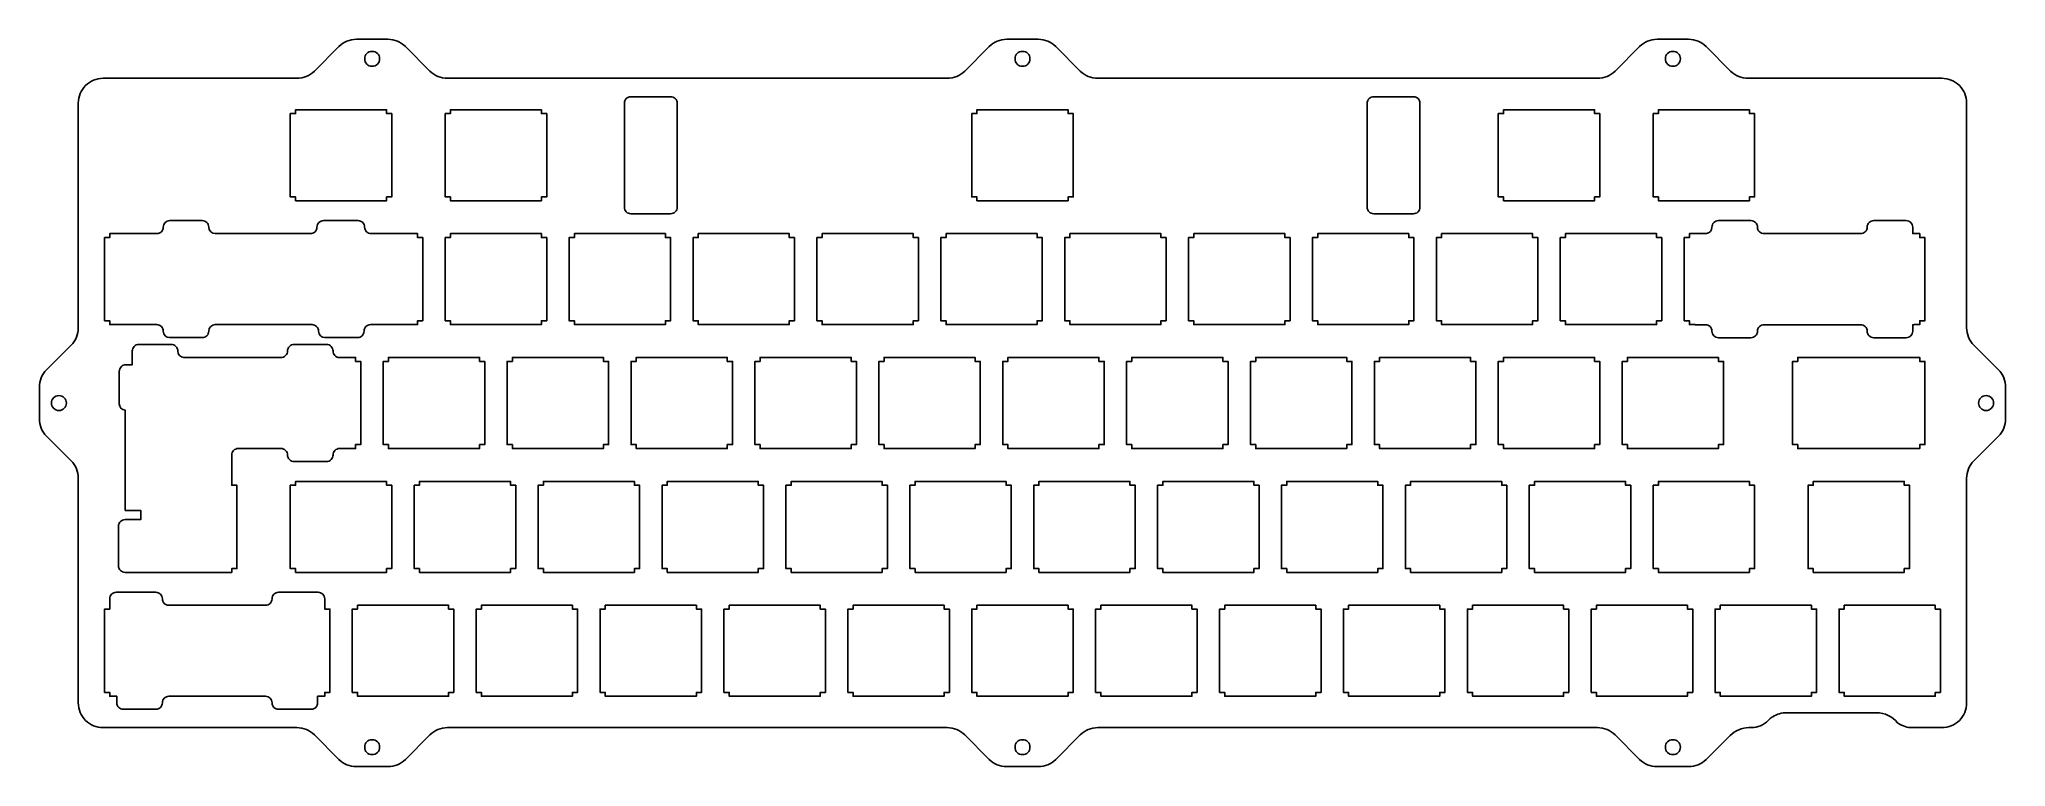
# Model space of a CAD drawing. Header units: millimetres. Extents: x -294 to 8, y -104 to 8.
import ezdxf

# ---------------------------------------------------------------- set-up
doc = ezdxf.new("R2010")
doc.units = ezdxf.units.MM
doc.layers.get('0').update_dxf_attribs({"linetype": 'CONTINUOUS'})

msp = doc.modelspace()

# ---------------------------------------------------------------- linework, layer by layer
for points in [[(-27.62, -95.97, -0.019407), (-27.87, -96.12, 0.038114), (-28.33, -96.54, -0.206914), (-30.89, -97.64), (-31.27, -97.64, 0.198912), (-34.17, -98.85), (-37.85, -102.53, -0.198912), (-40.55, -103.64), (-45.39, -103.64, -0.198912), (-48.09, -102.53), (-51.85, -98.76, 0.198912), (-54.55, -97.64), (-131.39, -97.64, 0.198912), (-134.09, -98.76), (-137.85, -102.53, -0.198912), (-140.55, -103.64), (-145.39, -103.64, -0.198912), (-148.09, -102.53), (-151.85, -98.76, 0.198912), (-154.55, -97.64), (-231.39, -97.64, 0.198912), (-234.09, -98.76), (-237.85, -102.53, -0.198912), (-240.55, -103.64), (-245.39, -103.64, -0.198912), (-248.09, -102.53), (-251.85, -98.76, 0.198912), (-254.55, -97.64), (-284.34, -97.64, -0.414214), (-288.15, -93.83), (-288.15, -59.3, 0.198912), (-289.26, -56.6), (-293.03, -52.83, -0.198912), (-294.14, -50.14), (-294.14, -45.29, -0.198912), (-293.03, -42.6), (-289.26, -38.83, 0.198912), (-288.15, -36.14), (-288.15, -1.6, -0.414214), (-284.34, 2.21), (-254.55, 2.21, 0.198912), (-251.85, 3.32), (-248.09, 7.09, -0.198912), (-245.39, 8.21), (-240.55, 8.21, -0.198912), (-237.85, 7.09), (-234.09, 3.32, 0.198912), (-231.39, 2.21), (-154.55, 2.21, 0.198912), (-151.85, 3.32), (-148.09, 7.09, -0.198912), (-145.39, 8.21), (-140.55, 8.21, -0.198912), (-137.85, 7.09), (-134.09, 3.32, 0.198912), (-131.39, 2.21), (-54.55, 2.21, 0.198912), (-51.85, 3.32), (-48.09, 7.09, -0.198912), (-45.39, 8.21), (-40.55, 8.21, -0.198912), (-37.85, 7.09), (-34.09, 3.32, 0.198912), (-31.39, 2.21), (-1.61, 2.21, -0.414214), (2.2, -1.6), (2.2, -36.14, 0.198912), (3.32, -38.83), (7.09, -42.6, -0.198912), (8.2, -45.29), (8.2, -50.14, -0.198912), (7.09, -52.83), (3.32, -56.6, 0.198912), (2.2, -59.3), (2.2, -93.83, -0.414214), (-1.61, -97.64), (-6.15, -97.64, -0.149287), (-8.28, -96.99, 0.012224), (-8.44, -96.89, 0.228431), (-11.65, -95.34), (-25.44, -95.34, 0.140674)], [(-37.85, -102.53), (-34.17, -98.85, -0.198912), (-31.27, -97.64), (-30.89, -97.64, 0.206914), (-28.33, -96.54, -0.038114), (-27.87, -96.12, 0.019407), (-27.62, -95.97, -0.140674), (-25.44, -95.34), (-11.65, -95.34, -0.228431), (-8.44, -96.89, -0.012224), (-8.28, -96.99, 0.149287), (-6.15, -97.64), (-1.61, -97.64, 0.414214), (2.2, -93.83), (2.2, -59.3, -0.198912), (3.32, -56.6), (7.09, -52.83, 0.198912), (8.2, -50.14), (8.2, -45.29, 0.198912), (7.09, -42.6), (3.32, -38.83, -0.198912), (2.2, -36.14), (2.2, -1.6, 0.414214), (-1.61, 2.21), (-31.39, 2.21, -0.198912), (-34.09, 3.32), (-37.85, 7.09, 0.198912), (-40.55, 8.21), (-45.39, 8.21, 0.198912), (-48.09, 7.09), (-51.85, 3.32, -0.198912), (-54.55, 2.21), (-131.39, 2.21, -0.198912), (-134.09, 3.32), (-137.85, 7.09, 0.198912), (-140.55, 8.21), (-145.39, 8.21, 0.198912), (-148.09, 7.09), (-151.85, 3.32, -0.198912), (-154.55, 2.21), (-231.39, 2.21, -0.198912), (-234.09, 3.32), (-237.85, 7.09, 0.198912), (-240.55, 8.21), (-245.39, 8.21, 0.198912), (-248.09, 7.09), (-251.85, 3.32, -0.198912), (-254.55, 2.21), (-284.34, 2.21, 0.414214), (-288.15, -1.6), (-288.15, -36.14, -0.198912), (-289.26, -38.83), (-293.03, -42.6, 0.198912), (-294.14, -45.29), (-294.14, -50.14, 0.198912), (-293.03, -52.83), (-289.26, -56.6, -0.198912), (-288.15, -59.3), (-288.15, -93.83, 0.414214), (-284.34, -97.64), (-254.55, -97.64, -0.198912), (-251.85, -98.76), (-248.09, -102.53, 0.198912), (-245.39, -103.64), (-240.55, -103.64, 0.198912), (-237.85, -102.53), (-234.09, -98.76, -0.198912), (-231.39, -97.64), (-154.55, -97.64, -0.198912), (-151.85, -98.76), (-148.09, -102.53, 0.198912), (-145.39, -103.64), (-140.55, -103.64, 0.198912), (-137.85, -102.53), (-134.09, -98.76, -0.198912), (-131.39, -97.64), (-54.55, -97.64, -0.198912), (-51.85, -98.76), (-48.09, -102.53, 0.198912), (-45.39, -103.64), (-40.55, -103.64, 0.198912)], [(-204.19, -1.62), (-204.19, -9.12), (-204.19, -9.12), (-204.19, -11.92), (-204.19, -11.92), (-204.19, -17.62, 0.414214), (-203.19, -18.62), (-197.07, -18.62, 0.414214), (-196.07, -17.62), (-196.07, -1.62, 0.414214), (-197.07, -0.62), (-203.19, -0.62, 0.414214)], [(-204.19, -9.12), (-204.19, -1.62, -0.414214), (-203.19, -0.62), (-197.07, -0.62, -0.414214), (-196.07, -1.62), (-196.07, -17.62, -0.414214), (-197.07, -18.62), (-203.19, -18.62, -0.414214), (-204.19, -17.62), (-204.19, -11.92), (-204.19, -11.92), (-204.19, -9.12)], [(-81.85, -9.12), (-81.85, -1.62, 0.414482), (-82.85, -0.62), (-88.97, -0.62, 0.414214), (-89.97, -1.62), (-89.97, -17.62, 0.414214), (-88.97, -18.62), (-82.85, -18.62, 0.414214), (-81.85, -17.62), (-81.85, -11.92), (-81.85, -11.92), (-81.85, -9.12)], [(-81.85, -1.62), (-81.85, -9.12), (-81.85, -9.12), (-81.85, -11.92), (-81.85, -11.92), (-81.85, -17.62, -0.414214), (-82.85, -18.62), (-88.97, -18.62, -0.414214), (-89.97, -17.62), (-89.97, -1.62, -0.414214), (-88.97, -0.62), (-82.85, -0.62, -0.414482)], [(-243.13, -21.67, -0.414214), (-244.13, -20.67), (-244.13, -20.67, 0.414214), (-245.13, -19.67), (-250.45, -19.67, 0.414214), (-251.45, -20.67, -0.414214), (-252.45, -21.67), (-265.65, -21.67), (-267.09, -21.67, -0.413545), (-268.09, -20.67, 0.414215), (-269.09, -19.67), (-274.09, -19.67, 0.414214), (-275.09, -20.67, -0.414214), (-276.09, -21.67), (-282.32, -21.67, 0.005593), (-282.34, -21.67), (-283.32, -21.67), (-283.32, -22.27), (-284.12, -22.27), (-284.12, -35.07), (-283.32, -35.07), (-283.32, -35.67), (-282.35, -35.67, 0.007231), (-282.32, -35.67), (-276.09, -35.67, -0.414214), (-275.09, -36.67, 0.414206), (-274.09, -37.67), (-269.09, -37.67, 0.414214), (-268.09, -36.67, -0.41421), (-267.09, -35.67), (-252.21, -35.67, -0.414214), (-251.21, -36.67, 0.41421), (-250.21, -37.67), (-245.21, -37.67, 0.414214), (-244.21, -36.67), (-244.21, -36.67, -0.414214), (-243.21, -35.67), (-235.98, -35.67), (-235.98, -35.07), (-235.18, -35.07), (-235.18, -22.27), (-235.98, -22.27), (-235.98, -21.67)], [(-243.13, -21.67, -0.414214), (-244.13, -20.67), (-244.13, -20.67, 0.414214), (-245.13, -19.67), (-250.45, -19.67, 0.414214), (-251.45, -20.67, -0.414214), (-252.45, -21.67), (-265.65, -21.67), (-267.09, -21.67, -0.413545), (-268.09, -20.67, 0.414215), (-269.09, -19.67), (-274.09, -19.67, 0.414214), (-275.09, -20.67, -0.414214), (-276.09, -21.67), (-282.32, -21.67, 0.005593), (-282.34, -21.67), (-283.32, -21.67), (-283.32, -22.27), (-284.12, -22.27), (-284.12, -35.07), (-283.32, -35.07), (-283.32, -35.67), (-282.35, -35.67, 0.007231), (-282.32, -35.67), (-276.09, -35.67, -0.414214), (-275.09, -36.67, 0.414206), (-274.09, -37.67), (-269.09, -37.67, 0.414214), (-268.09, -36.67, -0.41421), (-267.09, -35.67), (-252.21, -35.67, -0.414214), (-251.21, -36.67, 0.41421), (-250.21, -37.67), (-245.21, -37.67, 0.414214), (-244.21, -36.67), (-244.21, -36.67, -0.414214), (-243.21, -35.67), (-235.98, -35.67), (-235.98, -35.07), (-235.18, -35.07), (-235.18, -22.27), (-235.98, -22.27), (-235.98, -21.67)], [(-6.09, -21.67), (-6.09, -20.67, 0.414214), (-7.09, -19.67), (-12.09, -19.67, 0.414214), (-13.09, -20.67, -0.414214), (-14.09, -21.67), (-28.96, -21.67, -0.414214), (-29.96, -20.67, 0.414214), (-30.96, -19.67), (-35.96, -19.67, 0.421157), (-36.96, -20.69, -0.366135), (-37.81, -21.67), (-40.43, -21.67), (-40.43, -22.27), (-41.23, -22.27), (-41.23, -35.07), (-40.43, -35.07), (-40.43, -35.67), (-39.58, -35.67, 0.040999), (-39.41, -35.68), (-37.96, -35.68, -0.414214), (-36.96, -36.68, 0.414214), (-35.96, -37.68), (-30.96, -37.68, 0.414214), (-29.96, -36.68, -0.414214), (-28.96, -35.68), (-14.09, -35.68, -0.414214), (-13.09, -36.68, 0.414214), (-12.09, -37.68), (-7.09, -37.68, 0.414214), (-6.09, -36.68), (-6.09, -35.68), (-6, -35.68, 0.040999), (-5.84, -35.67), (-5, -35.67), (-5, -35.07), (-4.2, -35.07), (-4.2, -22.27), (-5, -22.27), (-5, -21.67)], [(-6.09, -20.67), (-6.09, -21.67), (-5, -21.67), (-5, -22.27), (-4.2, -22.27), (-4.2, -35.07), (-5, -35.07), (-5, -35.67), (-5.84, -35.67, -0.040999), (-6, -35.68), (-6.09, -35.68), (-6.09, -36.68, -0.414214), (-7.09, -37.68), (-12.09, -37.68, -0.414214), (-13.09, -36.68, 0.414214), (-14.09, -35.68), (-28.96, -35.68, 0.414214), (-29.96, -36.68, -0.414214), (-30.96, -37.68), (-35.96, -37.68, -0.414214), (-36.96, -36.68, 0.414214), (-37.96, -35.68), (-39.41, -35.68, -0.040999), (-39.58, -35.67), (-40.43, -35.67), (-40.43, -35.07), (-41.23, -35.07), (-41.23, -22.27), (-40.43, -22.27), (-40.43, -21.67), (-37.81, -21.67, 0.366135), (-36.96, -20.69, -0.421157), (-35.96, -19.67), (-30.96, -19.67, -0.414214), (-29.96, -20.67, 0.414214), (-28.96, -21.67), (-14.09, -21.67, 0.414214), (-13.09, -20.67, -0.414214), (-12.09, -19.67), (-7.09, -19.67, -0.414214)], [(-280.94, -64.24), (-278.56, -64.24), (-278.56, -65.65), (-280.97, -65.65, 0.414214), (-281.97, -66.65), (-281.97, -72.77, 0.414214), (-280.97, -73.77), (-265.56, -73.77, 0.007125), (-265.53, -73.77), (-264.56, -73.77), (-264.56, -73.17), (-263.76, -73.17), (-263.76, -60.37), (-264.56, -60.37), (-264.56, -59.77), (-264.56, -59.77), (-264.56, -55.72, -0.414214), (-263.56, -54.72), (-256.98, -54.72, -0.414214), (-255.98, -55.72, 0.414214), (-254.98, -56.72), (-249.98, -56.72, 0.414214), (-248.98, -55.72, -0.414214), (-247.98, -54.72), (-246.51, -54.72, 0.006963), (-246.48, -54.72), (-245.51, -54.72), (-245.51, -54.12), (-244.71, -54.12), (-244.71, -41.32), (-245.51, -41.32), (-245.51, -40.72), (-247.98, -40.72), (-247.98, -40.72, -0.414214), (-248.98, -39.72, 0.414214), (-249.98, -38.72), (-254.98, -38.72, 0.414214), (-255.98, -39.72, -0.414214), (-256.98, -40.72), (-256.98, -40.72), (-271.41, -40.72), (-271.41, -40.72), (-271.91, -40.72, -0.398173), (-272.85, -39.72, 0.414214), (-273.85, -38.72), (-278.85, -38.72, 0.414214), (-279.85, -39.72), (-279.85, -41.84), (-280.05, -41.84), (-280.05, -41.84), (-280.85, -41.84, 0.414214), (-281.85, -42.84), (-281.85, -47.84, 0.388994), (-280.94, -48.83)], [(-280.97, -65.65), (-278.56, -65.65), (-278.56, -64.24), (-280.94, -64.24), (-280.94, -48.83, -0.388994), (-281.85, -47.84), (-281.85, -42.84, -0.414214), (-280.85, -41.84), (-280.05, -41.84), (-280.05, -41.84), (-279.85, -41.84), (-279.85, -39.72, -0.414214), (-278.85, -38.72), (-273.85, -38.72, -0.414214), (-272.85, -39.72, 0.398173), (-271.91, -40.72), (-271.41, -40.72), (-271.41, -40.72), (-256.98, -40.72), (-256.98, -40.72, 0.414214), (-255.98, -39.72, -0.414214), (-254.98, -38.72), (-249.98, -38.72, -0.414214), (-248.98, -39.72, 0.414214), (-247.98, -40.72), (-247.98, -40.72), (-245.51, -40.72), (-245.51, -41.32), (-244.71, -41.32), (-244.71, -54.12), (-245.51, -54.12), (-245.51, -54.72), (-246.48, -54.72, -0.006963), (-246.51, -54.72), (-247.98, -54.72, 0.414214), (-248.98, -55.72, -0.414214), (-249.98, -56.72), (-254.98, -56.72, -0.414214), (-255.98, -55.72, 0.414214), (-256.98, -54.72), (-263.56, -54.72, 0.414214), (-264.56, -55.72), (-264.56, -59.77), (-264.56, -59.77), (-264.56, -60.37), (-263.76, -60.37), (-263.76, -73.17), (-264.56, -73.17), (-264.56, -73.77), (-265.53, -73.77, -0.007125), (-265.56, -73.77), (-280.97, -73.77, -0.414214), (-281.97, -72.77), (-281.97, -66.65, -0.414214)], [(-250.27, -79.42), (-250.27, -77.82, 0.414214), (-251.27, -76.82), (-257.36, -76.82, 0.414214), (-258.36, -77.82, -0.414214), (-259.36, -78.82), (-274.23, -78.82, -0.414214), (-275.23, -77.82, 0.414214), (-276.23, -76.82), (-282.32, -76.82, 0.414214), (-283.32, -77.82), (-283.32, -79.42), (-284.12, -79.42), (-284.12, -92.22), (-283.32, -92.22), (-283.32, -92.82), (-282.35, -92.82, 0.007017), (-282.32, -92.82), (-282.23, -92.82), (-282.23, -93.82, 0.414214), (-281.23, -94.82), (-276.23, -94.82, 0.414214), (-275.23, -93.82, -0.414214), (-274.23, -92.82), (-259.36, -92.82, -0.414214), (-258.36, -93.82, 0.414214), (-257.36, -94.82), (-252.36, -94.82, 0.414214), (-251.36, -93.82), (-251.36, -92.82), (-251.27, -92.82, 0.007017), (-251.24, -92.82), (-250.27, -92.82), (-250.27, -92.22), (-249.47, -92.22), (-249.47, -79.42)], [(-250.27, -77.82), (-250.27, -79.42), (-249.47, -79.42), (-249.47, -92.22), (-250.27, -92.22), (-250.27, -92.82), (-251.24, -92.82, -0.007017), (-251.27, -92.82), (-251.36, -92.82), (-251.36, -93.82, -0.414214), (-252.36, -94.82), (-257.36, -94.82, -0.414214), (-258.36, -93.82, 0.414214), (-259.36, -92.82), (-274.23, -92.82, 0.414214), (-275.23, -93.82, -0.414214), (-276.23, -94.82), (-281.23, -94.82, -0.414214), (-282.23, -93.82), (-282.23, -92.82), (-282.32, -92.82, -0.007017), (-282.35, -92.82), (-283.32, -92.82), (-283.32, -92.22), (-284.12, -92.22), (-284.12, -79.42), (-283.32, -79.42), (-283.32, -77.82, -0.414214), (-282.32, -76.82), (-276.23, -76.82, -0.414214), (-275.23, -77.82, 0.414214), (-274.23, -78.82), (-259.36, -78.82, 0.414214), (-258.36, -77.82, -0.414214), (-257.36, -76.82), (-251.27, -76.82, -0.414214)]]:
    msp.add_lwpolyline(points, format="xyb", close=True)
for points in [[(-240.75, -2.62), (-254.74, -2.62), (-254.74, -3.22), (-255.55, -3.22), (-255.55, -16.02), (-254.74, -16.02), (-254.74, -16.62), (-240.75, -16.62), (-240.75, -16.02), (-239.95, -16.02), (-239.95, -3.22), (-240.75, -3.22)], [(-254.74, -2.62), (-240.75, -2.62), (-240.75, -3.22), (-239.95, -3.22), (-239.95, -16.02), (-240.75, -16.02), (-240.75, -16.62), (-254.74, -16.62), (-254.74, -16.02), (-255.55, -16.02), (-255.55, -3.22), (-254.74, -3.22)], [(-230.93, -16.02), (-230.93, -16.62), (-216.93, -16.62), (-216.93, -16.02), (-216.13, -16.02), (-216.13, -3.22), (-216.93, -3.22), (-216.93, -2.62), (-230.93, -2.62), (-230.93, -3.22), (-231.73, -3.22), (-231.73, -16.02)], [(-230.93, -16.62), (-230.93, -16.02), (-231.73, -16.02), (-231.73, -3.22), (-230.93, -3.22), (-230.93, -2.62), (-216.93, -2.62), (-216.93, -3.22), (-216.13, -3.22), (-216.13, -16.02), (-216.93, -16.02), (-216.93, -16.62)], [(-135.97, -2.62), (-149.97, -2.62), (-149.97, -3.22), (-150.77, -3.22), (-150.77, -16.02), (-149.97, -16.02), (-149.97, -16.62), (-135.97, -16.62), (-135.97, -16.02), (-135.17, -16.02), (-135.17, -3.22), (-135.97, -3.22)], [(-149.97, -2.62), (-135.97, -2.62), (-135.97, -3.22), (-135.17, -3.22), (-135.17, -16.02), (-135.97, -16.02), (-135.97, -16.62), (-149.97, -16.62), (-149.97, -16.02), (-150.77, -16.02), (-150.77, -3.22), (-149.97, -3.22)], [(-69.01, -16.62), (-55.01, -16.62), (-55.01, -16.02), (-54.21, -16.02), (-54.21, -3.22), (-55.01, -3.22), (-55.01, -2.62), (-69.01, -2.62), (-69.01, -3.22), (-69.81, -3.22), (-69.81, -16.02), (-69.01, -16.02)], [(-55.01, -16.62), (-69.01, -16.62), (-69.01, -16.02), (-69.81, -16.02), (-69.81, -3.22), (-69.01, -3.22), (-69.01, -2.62), (-55.01, -2.62), (-55.01, -3.22), (-54.21, -3.22), (-54.21, -16.02), (-55.01, -16.02)], [(-30.4, -16.02), (-30.4, -3.22), (-31.19, -3.22), (-31.19, -2.62), (-45.19, -2.62), (-45.19, -3.22), (-45.99, -3.22), (-45.99, -16.02), (-45.19, -16.02), (-45.19, -16.62), (-31.19, -16.62), (-31.19, -16.02)], [(-30.4, -3.22), (-30.4, -16.02), (-31.19, -16.02), (-31.19, -16.62), (-45.19, -16.62), (-45.19, -16.02), (-45.99, -16.02), (-45.99, -3.22), (-45.19, -3.22), (-45.19, -2.62), (-31.19, -2.62), (-31.19, -3.22)], [(-230.93, -22.27), (-231.73, -22.27), (-231.73, -35.07), (-230.93, -35.07), (-230.93, -35.67), (-216.93, -35.67), (-216.93, -35.07), (-216.13, -35.07), (-216.13, -22.27), (-216.93, -22.27), (-216.93, -21.67), (-230.93, -21.67)], [(-231.73, -22.27), (-230.93, -22.27), (-230.93, -21.67), (-216.93, -21.67), (-216.93, -22.27), (-216.13, -22.27), (-216.13, -35.07), (-216.93, -35.07), (-216.93, -35.67), (-230.93, -35.67), (-230.93, -35.07), (-231.73, -35.07)], [(-197.88, -22.27), (-197.88, -21.67), (-211.88, -21.67), (-211.88, -22.27), (-212.68, -22.27), (-212.68, -35.07), (-211.88, -35.07), (-211.88, -35.67), (-197.88, -35.67), (-197.88, -35.07), (-197.08, -35.07), (-197.08, -22.27)], [(-197.88, -21.67), (-197.88, -22.27), (-197.08, -22.27), (-197.08, -35.07), (-197.88, -35.07), (-197.88, -35.67), (-211.88, -35.67), (-211.88, -35.07), (-212.68, -35.07), (-212.68, -22.27), (-211.88, -22.27), (-211.88, -21.67)], [(-178.83, -35.07), (-178.03, -35.07), (-178.03, -22.27), (-178.83, -22.27), (-178.83, -21.67), (-192.83, -21.67), (-192.83, -22.27), (-193.63, -22.27), (-193.63, -35.07), (-192.83, -35.07), (-192.83, -35.67), (-178.83, -35.67)], [(-178.03, -35.07), (-178.83, -35.07), (-178.83, -35.67), (-192.83, -35.67), (-192.83, -35.07), (-193.63, -35.07), (-193.63, -22.27), (-192.83, -22.27), (-192.83, -21.67), (-178.83, -21.67), (-178.83, -22.27), (-178.03, -22.27)], [(-159.78, -35.07), (-158.98, -35.07), (-158.98, -22.27), (-159.78, -22.27), (-159.78, -21.67), (-173.78, -21.67), (-173.78, -22.27), (-174.58, -22.27), (-174.58, -35.07), (-173.78, -35.07), (-173.78, -35.67), (-159.78, -35.67)], [(-158.98, -35.07), (-159.78, -35.07), (-159.78, -35.67), (-173.78, -35.67), (-173.78, -35.07), (-174.58, -35.07), (-174.58, -22.27), (-173.78, -22.27), (-173.78, -21.67), (-159.78, -21.67), (-159.78, -22.27), (-158.98, -22.27)], [(-155.53, -22.27), (-155.53, -35.07), (-154.73, -35.07), (-154.73, -35.67), (-140.73, -35.67), (-140.73, -35.07), (-139.93, -35.07), (-139.93, -22.27), (-140.73, -22.27), (-140.73, -21.67), (-154.73, -21.67), (-154.73, -22.27)], [(-155.53, -35.07), (-155.53, -22.27), (-154.73, -22.27), (-154.73, -21.67), (-140.73, -21.67), (-140.73, -22.27), (-139.93, -22.27), (-139.93, -35.07), (-140.73, -35.07), (-140.73, -35.67), (-154.73, -35.67), (-154.73, -35.07)], [(-135.68, -35.67), (-121.68, -35.67), (-121.68, -35.07), (-120.88, -35.07), (-120.88, -22.27), (-121.68, -22.27), (-121.68, -21.67), (-135.68, -21.67), (-135.68, -22.27), (-136.48, -22.27), (-136.48, -35.07), (-135.68, -35.07)], [(-121.68, -35.67), (-135.68, -35.67), (-135.68, -35.07), (-136.48, -35.07), (-136.48, -22.27), (-135.68, -22.27), (-135.68, -21.67), (-121.68, -21.67), (-121.68, -22.27), (-120.88, -22.27), (-120.88, -35.07), (-121.68, -35.07)], [(-117.43, -22.27), (-117.43, -35.07), (-116.63, -35.07), (-116.63, -35.67), (-102.63, -35.67), (-102.63, -35.07), (-101.83, -35.07), (-101.83, -22.27), (-102.63, -22.27), (-102.63, -21.67), (-116.63, -21.67), (-116.63, -22.27)], [(-117.43, -35.07), (-117.43, -22.27), (-116.63, -22.27), (-116.63, -21.67), (-102.63, -21.67), (-102.63, -22.27), (-101.83, -22.27), (-101.83, -35.07), (-102.63, -35.07), (-102.63, -35.67), (-116.63, -35.67), (-116.63, -35.07)], [(-97.58, -22.27), (-98.38, -22.27), (-98.38, -35.07), (-97.58, -35.07), (-97.58, -35.67), (-83.58, -35.67), (-83.58, -35.07), (-82.78, -35.07), (-82.78, -22.27), (-83.58, -22.27), (-83.58, -21.67), (-97.58, -21.67)], [(-98.38, -22.27), (-97.58, -22.27), (-97.58, -21.67), (-83.58, -21.67), (-83.58, -22.27), (-82.78, -22.27), (-82.78, -35.07), (-83.58, -35.07), (-83.58, -35.67), (-97.58, -35.67), (-97.58, -35.07), (-98.38, -35.07)], [(-64.53, -21.67), (-78.53, -21.67), (-78.53, -22.27), (-79.33, -22.27), (-79.33, -35.07), (-78.53, -35.07), (-78.53, -35.67), (-64.53, -35.67), (-64.53, -35.07), (-63.73, -35.07), (-63.73, -22.27), (-64.53, -22.27)], [(-78.53, -21.67), (-64.53, -21.67), (-64.53, -22.27), (-63.73, -22.27), (-63.73, -35.07), (-64.53, -35.07), (-64.53, -35.67), (-78.53, -35.67), (-78.53, -35.07), (-79.33, -35.07), (-79.33, -22.27), (-78.53, -22.27)], [(-60.28, -35.07), (-59.48, -35.07), (-59.48, -35.67), (-45.48, -35.67), (-45.48, -35.07), (-44.68, -35.07), (-44.68, -22.27), (-45.48, -22.27), (-45.48, -21.67), (-59.48, -21.67), (-59.48, -22.27), (-60.28, -22.27)], [(-59.48, -35.07), (-60.28, -35.07), (-60.28, -22.27), (-59.48, -22.27), (-59.48, -21.67), (-45.48, -21.67), (-45.48, -22.27), (-44.68, -22.27), (-44.68, -35.07), (-45.48, -35.07), (-45.48, -35.67), (-59.48, -35.67)], [(-226.46, -54.12), (-225.66, -54.12), (-225.66, -41.32), (-226.46, -41.32), (-226.46, -40.72), (-240.46, -40.72), (-240.46, -41.32), (-241.26, -41.32), (-241.26, -54.12), (-240.46, -54.12), (-240.46, -54.72), (-226.46, -54.72)], [(-225.66, -54.12), (-226.46, -54.12), (-226.46, -54.72), (-240.46, -54.72), (-240.46, -54.12), (-241.26, -54.12), (-241.26, -41.32), (-240.46, -41.32), (-240.46, -40.72), (-226.46, -40.72), (-226.46, -41.32), (-225.66, -41.32)], [(-206.61, -54.12), (-206.61, -41.32), (-207.41, -41.32), (-207.41, -40.72), (-221.41, -40.72), (-221.41, -41.32), (-222.21, -41.32), (-222.21, -54.12), (-221.41, -54.12), (-221.41, -54.72), (-207.41, -54.72), (-207.41, -54.12)], [(-206.61, -41.32), (-206.61, -54.12), (-207.41, -54.12), (-207.41, -54.72), (-221.41, -54.72), (-221.41, -54.12), (-222.21, -54.12), (-222.21, -41.32), (-221.41, -41.32), (-221.41, -40.72), (-207.41, -40.72), (-207.41, -41.32)], [(-202.36, -54.72), (-188.36, -54.72), (-188.36, -54.12), (-187.56, -54.12), (-187.56, -41.32), (-188.36, -41.32), (-188.36, -40.72), (-202.36, -40.72), (-202.36, -41.32), (-203.16, -41.32), (-203.16, -54.12), (-202.36, -54.12)], [(-188.36, -54.72), (-202.36, -54.72), (-202.36, -54.12), (-203.16, -54.12), (-203.16, -41.32), (-202.36, -41.32), (-202.36, -40.72), (-188.36, -40.72), (-188.36, -41.32), (-187.56, -41.32), (-187.56, -54.12), (-188.36, -54.12)], [(-168.51, -54.12), (-168.51, -41.32), (-169.31, -41.32), (-169.31, -40.72), (-183.31, -40.72), (-183.31, -41.32), (-184.11, -41.32), (-184.11, -54.12), (-183.31, -54.12), (-183.31, -54.72), (-169.31, -54.72), (-169.31, -54.12)], [(-168.51, -41.32), (-168.51, -54.12), (-169.31, -54.12), (-169.31, -54.72), (-183.31, -54.72), (-183.31, -54.12), (-184.11, -54.12), (-184.11, -41.32), (-183.31, -41.32), (-183.31, -40.72), (-169.31, -40.72), (-169.31, -41.32)], [(-164.26, -41.32), (-165.06, -41.32), (-165.06, -54.12), (-164.26, -54.12), (-164.26, -54.72), (-150.26, -54.72), (-150.26, -54.12), (-149.46, -54.12), (-149.46, -41.32), (-150.26, -41.32), (-150.26, -40.72), (-164.26, -40.72)], [(-165.06, -41.32), (-164.26, -41.32), (-164.26, -40.72), (-150.26, -40.72), (-150.26, -41.32), (-149.46, -41.32), (-149.46, -54.12), (-150.26, -54.12), (-150.26, -54.72), (-164.26, -54.72), (-164.26, -54.12), (-165.06, -54.12)], [(-130.41, -54.12), (-130.41, -41.32), (-131.21, -41.32), (-131.21, -40.72), (-145.21, -40.72), (-145.21, -41.32), (-146.01, -41.32), (-146.01, -54.12), (-145.21, -54.12), (-145.21, -54.72), (-131.21, -54.72), (-131.21, -54.12)], [(-130.41, -41.32), (-130.41, -54.12), (-131.21, -54.12), (-131.21, -54.72), (-145.21, -54.72), (-145.21, -54.12), (-146.01, -54.12), (-146.01, -41.32), (-145.21, -41.32), (-145.21, -40.72), (-131.21, -40.72), (-131.21, -41.32)], [(-112.16, -54.12), (-111.36, -54.12), (-111.36, -41.32), (-112.16, -41.32), (-112.16, -40.72), (-126.16, -40.72), (-126.16, -41.32), (-126.96, -41.32), (-126.96, -54.12), (-126.16, -54.12), (-126.16, -54.72), (-112.16, -54.72)], [(-111.36, -54.12), (-112.16, -54.12), (-112.16, -54.72), (-126.16, -54.72), (-126.16, -54.12), (-126.96, -54.12), (-126.96, -41.32), (-126.16, -41.32), (-126.16, -40.72), (-112.16, -40.72), (-112.16, -41.32), (-111.36, -41.32)], [(-93.11, -40.72), (-107.11, -40.72), (-107.11, -41.32), (-107.91, -41.32), (-107.91, -54.12), (-107.11, -54.12), (-107.11, -54.72), (-93.11, -54.72), (-93.11, -54.12), (-92.31, -54.12), (-92.31, -41.32), (-93.11, -41.32)], [(-107.11, -40.72), (-93.11, -40.72), (-93.11, -41.32), (-92.31, -41.32), (-92.31, -54.12), (-93.11, -54.12), (-93.11, -54.72), (-107.11, -54.72), (-107.11, -54.12), (-107.91, -54.12), (-107.91, -41.32), (-107.11, -41.32)], [(-88.06, -41.32), (-88.86, -41.32), (-88.86, -54.12), (-88.06, -54.12), (-88.06, -54.72), (-74.06, -54.72), (-74.06, -54.12), (-73.26, -54.12), (-73.26, -41.32), (-74.06, -41.32), (-74.06, -40.72), (-88.06, -40.72)], [(-88.86, -41.32), (-88.06, -41.32), (-88.06, -40.72), (-74.06, -40.72), (-74.06, -41.32), (-73.26, -41.32), (-73.26, -54.12), (-74.06, -54.12), (-74.06, -54.72), (-88.06, -54.72), (-88.06, -54.12), (-88.86, -54.12)], [(-69.81, -41.32), (-69.81, -54.12), (-69.01, -54.12), (-69.01, -54.72), (-55.01, -54.72), (-55.01, -54.12), (-54.21, -54.12), (-54.21, -41.32), (-55.01, -41.32), (-55.01, -40.72), (-69.01, -40.72), (-69.01, -41.32)], [(-69.81, -54.12), (-69.81, -41.32), (-69.01, -41.32), (-69.01, -40.72), (-55.01, -40.72), (-55.01, -41.32), (-54.21, -41.32), (-54.21, -54.12), (-55.01, -54.12), (-55.01, -54.72), (-69.01, -54.72), (-69.01, -54.12)], [(-35.96, -54.72), (-35.96, -54.12), (-35.16, -54.12), (-35.16, -41.32), (-35.96, -41.32), (-35.96, -40.72), (-49.96, -40.72), (-49.96, -41.32), (-50.76, -41.32), (-50.76, -54.12), (-49.96, -54.12), (-49.96, -54.72)], [(-35.96, -54.12), (-35.96, -54.72), (-49.96, -54.72), (-49.96, -54.12), (-50.76, -54.12), (-50.76, -41.32), (-49.96, -41.32), (-49.96, -40.72), (-35.96, -40.72), (-35.96, -41.32), (-35.16, -41.32), (-35.16, -54.12)], [(-23.76, -54.72), (-5, -54.72), (-5, -54.12), (-4.2, -54.12), (-4.2, -41.32), (-5, -41.32), (-5, -40.72), (-23.76, -40.72), (-23.76, -41.32), (-24.56, -41.32), (-24.56, -54.12), (-23.76, -54.12)], [(-5, -54.72), (-23.76, -54.72), (-23.76, -54.12), (-24.56, -54.12), (-24.56, -41.32), (-23.76, -41.32), (-23.76, -40.72), (-5, -40.72), (-5, -41.32), (-4.2, -41.32), (-4.2, -54.12), (-5, -54.12)], [(-240.75, -73.17), (-239.95, -73.17), (-239.95, -60.37), (-240.75, -60.37), (-240.75, -59.77), (-254.74, -59.77), (-254.74, -60.37), (-255.55, -60.37), (-255.55, -73.17), (-254.74, -73.17), (-254.74, -73.77), (-240.75, -73.77)], [(-239.95, -73.17), (-240.75, -73.17), (-240.75, -73.77), (-254.74, -73.77), (-254.74, -73.17), (-255.55, -73.17), (-255.55, -60.37), (-254.74, -60.37), (-254.74, -59.77), (-240.75, -59.77), (-240.75, -60.37), (-239.95, -60.37)], [(-236.5, -60.37), (-236.5, -73.17), (-235.69, -73.17), (-235.69, -73.77), (-221.69, -73.77), (-221.69, -73.17), (-220.9, -73.17), (-220.9, -60.37), (-221.69, -60.37), (-221.69, -59.77), (-235.69, -59.77), (-235.69, -60.37)], [(-236.5, -73.17), (-236.5, -60.37), (-235.69, -60.37), (-235.69, -59.77), (-221.69, -59.77), (-221.69, -60.37), (-220.9, -60.37), (-220.9, -73.17), (-221.69, -73.17), (-221.69, -73.77), (-235.69, -73.77), (-235.69, -73.17)], [(-216.64, -73.77), (-202.65, -73.77), (-202.65, -73.17), (-201.84, -73.17), (-201.84, -60.37), (-202.65, -60.37), (-202.65, -59.77), (-216.64, -59.77), (-216.64, -60.37), (-217.45, -60.37), (-217.45, -73.17), (-216.64, -73.17)], [(-202.65, -73.77), (-216.64, -73.77), (-216.64, -73.17), (-217.45, -73.17), (-217.45, -60.37), (-216.64, -60.37), (-216.64, -59.77), (-202.65, -59.77), (-202.65, -60.37), (-201.84, -60.37), (-201.84, -73.17), (-202.65, -73.17)], [(-197.59, -73.77), (-183.6, -73.77), (-183.6, -73.17), (-182.79, -73.17), (-182.79, -60.37), (-183.6, -60.37), (-183.6, -59.77), (-197.59, -59.77), (-197.59, -60.37), (-198.4, -60.37), (-198.4, -73.17), (-197.59, -73.17)], [(-183.6, -73.77), (-197.59, -73.77), (-197.59, -73.17), (-198.4, -73.17), (-198.4, -60.37), (-197.59, -60.37), (-197.59, -59.77), (-183.6, -59.77), (-183.6, -60.37), (-182.79, -60.37), (-182.79, -73.17), (-183.6, -73.17)], [(-178.54, -60.37), (-179.34, -60.37), (-179.34, -73.17), (-178.54, -73.17), (-178.54, -73.77), (-164.55, -73.77), (-164.55, -73.17), (-163.75, -73.17), (-163.75, -60.37), (-164.55, -60.37), (-164.55, -59.77), (-178.54, -59.77)], [(-179.34, -60.37), (-178.54, -60.37), (-178.54, -59.77), (-164.55, -59.77), (-164.55, -60.37), (-163.75, -60.37), (-163.75, -73.17), (-164.55, -73.17), (-164.55, -73.77), (-178.54, -73.77), (-178.54, -73.17), (-179.34, -73.17)], [(-160.29, -60.37), (-160.29, -73.17), (-159.49, -73.17), (-159.49, -73.77), (-145.5, -73.77), (-145.5, -73.17), (-144.7, -73.17), (-144.7, -60.37), (-145.5, -60.37), (-145.5, -59.77), (-159.49, -59.77), (-159.49, -60.37)], [(-160.29, -73.17), (-160.29, -60.37), (-159.49, -60.37), (-159.49, -59.77), (-145.5, -59.77), (-145.5, -60.37), (-144.7, -60.37), (-144.7, -73.17), (-145.5, -73.17), (-145.5, -73.77), (-159.49, -73.77), (-159.49, -73.17)], [(-125.64, -73.17), (-125.64, -60.37), (-126.45, -60.37), (-126.45, -59.77), (-140.44, -59.77), (-140.44, -60.37), (-141.25, -60.37), (-141.25, -73.17), (-140.44, -73.17), (-140.44, -73.77), (-126.45, -73.77), (-126.45, -73.17)], [(-125.64, -60.37), (-125.64, -73.17), (-126.45, -73.17), (-126.45, -73.77), (-140.44, -73.77), (-140.44, -73.17), (-141.25, -73.17), (-141.25, -60.37), (-140.44, -60.37), (-140.44, -59.77), (-126.45, -59.77), (-126.45, -60.37)], [(-107.39, -73.17), (-106.6, -73.17), (-106.6, -60.37), (-107.39, -60.37), (-107.39, -59.77), (-121.39, -59.77), (-121.39, -60.37), (-122.19, -60.37), (-122.19, -73.17), (-121.39, -73.17), (-121.39, -73.77), (-107.39, -73.77)], [(-106.6, -73.17), (-107.39, -73.17), (-107.39, -73.77), (-121.39, -73.77), (-121.39, -73.17), (-122.19, -73.17), (-122.19, -60.37), (-121.39, -60.37), (-121.39, -59.77), (-107.39, -59.77), (-107.39, -60.37), (-106.6, -60.37)], [(-87.55, -73.17), (-87.55, -60.37), (-88.34, -60.37), (-88.34, -59.77), (-102.34, -59.77), (-102.34, -60.37), (-103.15, -60.37), (-103.15, -73.17), (-102.34, -73.17), (-102.34, -73.77), (-88.34, -73.77), (-88.34, -73.17)], [(-87.55, -60.37), (-87.55, -73.17), (-88.34, -73.17), (-88.34, -73.77), (-102.34, -73.77), (-102.34, -73.17), (-103.15, -73.17), (-103.15, -60.37), (-102.34, -60.37), (-102.34, -59.77), (-88.34, -59.77), (-88.34, -60.37)], [(-69.29, -59.77), (-83.29, -59.77), (-83.29, -60.37), (-84.09, -60.37), (-84.09, -73.17), (-83.29, -73.17), (-83.29, -73.77), (-69.29, -73.77), (-69.29, -73.17), (-68.5, -73.17), (-68.5, -60.37), (-69.29, -60.37)], [(-83.29, -59.77), (-69.29, -59.77), (-69.29, -60.37), (-68.5, -60.37), (-68.5, -73.17), (-69.29, -73.17), (-69.29, -73.77), (-83.29, -73.77), (-83.29, -73.17), (-84.09, -73.17), (-84.09, -60.37), (-83.29, -60.37)], [(-64.24, -73.17), (-64.24, -73.77), (-50.24, -73.77), (-50.24, -73.17), (-49.45, -73.17), (-49.45, -60.37), (-50.24, -60.37), (-50.24, -59.77), (-64.24, -59.77), (-64.24, -60.37), (-65.04, -60.37), (-65.04, -73.17)], [(-64.24, -73.77), (-64.24, -73.17), (-65.04, -73.17), (-65.04, -60.37), (-64.24, -60.37), (-64.24, -59.77), (-50.24, -59.77), (-50.24, -60.37), (-49.45, -60.37), (-49.45, -73.17), (-50.24, -73.17), (-50.24, -73.77)], [(-45.99, -73.17), (-45.19, -73.17), (-45.19, -73.77), (-31.19, -73.77), (-31.19, -73.17), (-30.4, -73.17), (-30.4, -60.37), (-31.19, -60.37), (-31.19, -59.77), (-45.19, -59.77), (-45.19, -60.37), (-45.99, -60.37)], [(-45.19, -73.17), (-45.99, -73.17), (-45.99, -60.37), (-45.19, -60.37), (-45.19, -59.77), (-31.19, -59.77), (-31.19, -60.37), (-30.4, -60.37), (-30.4, -73.17), (-31.19, -73.17), (-31.19, -73.77), (-45.19, -73.77)], [(-22.18, -60.37), (-22.18, -73.17), (-21.38, -73.17), (-21.38, -73.77), (-7.38, -73.77), (-7.38, -73.17), (-6.58, -73.17), (-6.58, -60.37), (-7.38, -60.37), (-7.38, -59.77), (-21.38, -59.77), (-21.38, -60.37)], [(-22.18, -73.17), (-22.18, -60.37), (-21.38, -60.37), (-21.38, -59.77), (-7.38, -59.77), (-7.38, -60.37), (-6.58, -60.37), (-6.58, -73.17), (-7.38, -73.17), (-7.38, -73.77), (-21.38, -73.77), (-21.38, -73.17)], [(-231.22, -78.82), (-245.22, -78.82), (-245.22, -79.42), (-246.02, -79.42), (-246.02, -92.22), (-245.22, -92.22), (-245.22, -92.82), (-231.22, -92.82), (-231.22, -92.22), (-230.42, -92.22), (-230.42, -79.42), (-231.22, -79.42)], [(-245.22, -78.82), (-231.22, -78.82), (-231.22, -79.42), (-230.42, -79.42), (-230.42, -92.22), (-231.22, -92.22), (-231.22, -92.82), (-245.22, -92.82), (-245.22, -92.22), (-246.02, -92.22), (-246.02, -79.42), (-245.22, -79.42)], [(-226.17, -78.82), (-226.17, -79.42), (-226.97, -79.42), (-226.97, -92.22), (-226.17, -92.22), (-226.17, -92.82), (-212.17, -92.82), (-212.17, -92.22), (-211.37, -92.22), (-211.37, -79.42), (-212.17, -79.42), (-212.17, -78.82)], [(-226.17, -79.42), (-226.17, -78.82), (-212.17, -78.82), (-212.17, -79.42), (-211.37, -79.42), (-211.37, -92.22), (-212.17, -92.22), (-212.17, -92.82), (-226.17, -92.82), (-226.17, -92.22), (-226.97, -92.22), (-226.97, -79.42)], [(-207.12, -79.42), (-207.92, -79.42), (-207.92, -92.22), (-207.12, -92.22), (-207.12, -92.82), (-193.12, -92.82), (-193.12, -92.22), (-192.32, -92.22), (-192.32, -79.42), (-193.12, -79.42), (-193.12, -78.82), (-207.12, -78.82)], [(-207.92, -79.42), (-207.12, -79.42), (-207.12, -78.82), (-193.12, -78.82), (-193.12, -79.42), (-192.32, -79.42), (-192.32, -92.22), (-193.12, -92.22), (-193.12, -92.82), (-207.12, -92.82), (-207.12, -92.22), (-207.92, -92.22)], [(-188.07, -78.82), (-188.07, -79.42), (-188.87, -79.42), (-188.87, -92.22), (-188.07, -92.22), (-188.07, -92.82), (-174.07, -92.82), (-174.07, -92.22), (-173.27, -92.22), (-173.27, -79.42), (-174.07, -79.42), (-174.07, -78.82)], [(-188.07, -79.42), (-188.07, -78.82), (-174.07, -78.82), (-174.07, -79.42), (-173.27, -79.42), (-173.27, -92.22), (-174.07, -92.22), (-174.07, -92.82), (-188.07, -92.82), (-188.07, -92.22), (-188.87, -92.22), (-188.87, -79.42)], [(-155.02, -78.82), (-169.02, -78.82), (-169.02, -79.42), (-169.82, -79.42), (-169.82, -92.22), (-169.02, -92.22), (-169.02, -92.82), (-155.02, -92.82), (-155.02, -92.22), (-154.22, -92.22), (-154.22, -79.42), (-155.02, -79.42)], [(-169.02, -78.82), (-155.02, -78.82), (-155.02, -79.42), (-154.22, -79.42), (-154.22, -92.22), (-155.02, -92.22), (-155.02, -92.82), (-169.02, -92.82), (-169.02, -92.22), (-169.82, -92.22), (-169.82, -79.42), (-169.02, -79.42)], [(-135.97, -79.42), (-135.97, -78.82), (-149.97, -78.82), (-149.97, -79.42), (-150.77, -79.42), (-150.77, -92.22), (-149.97, -92.22), (-149.97, -92.82), (-135.97, -92.82), (-135.97, -92.22), (-135.17, -92.22), (-135.17, -79.42)], [(-135.97, -78.82), (-135.97, -79.42), (-135.17, -79.42), (-135.17, -92.22), (-135.97, -92.22), (-135.97, -92.82), (-149.97, -92.82), (-149.97, -92.22), (-150.77, -92.22), (-150.77, -79.42), (-149.97, -79.42), (-149.97, -78.82)], [(-116.12, -92.22), (-116.12, -79.42), (-116.92, -79.42), (-116.92, -78.82), (-130.92, -78.82), (-130.92, -79.42), (-131.72, -79.42), (-131.72, -92.22), (-130.92, -92.22), (-130.92, -92.82), (-116.92, -92.82), (-116.92, -92.22)], [(-116.12, -79.42), (-116.12, -92.22), (-116.92, -92.22), (-116.92, -92.82), (-130.92, -92.82), (-130.92, -92.22), (-131.72, -92.22), (-131.72, -79.42), (-130.92, -79.42), (-130.92, -78.82), (-116.92, -78.82), (-116.92, -79.42)], [(-111.87, -78.82), (-111.87, -79.42), (-112.67, -79.42), (-112.67, -92.22), (-111.87, -92.22), (-111.87, -92.82), (-97.87, -92.82), (-97.87, -92.22), (-97.07, -92.22), (-97.07, -79.42), (-97.87, -79.42), (-97.87, -78.82)], [(-111.87, -79.42), (-111.87, -78.82), (-97.87, -78.82), (-97.87, -79.42), (-97.07, -79.42), (-97.07, -92.22), (-97.87, -92.22), (-97.87, -92.82), (-111.87, -92.82), (-111.87, -92.22), (-112.67, -92.22), (-112.67, -79.42)], [(-78.82, -79.42), (-78.82, -78.82), (-92.82, -78.82), (-92.82, -79.42), (-93.62, -79.42), (-93.62, -92.22), (-92.82, -92.22), (-92.82, -92.82), (-78.82, -92.82), (-78.82, -92.22), (-78.02, -92.22), (-78.02, -79.42)], [(-78.82, -78.82), (-78.82, -79.42), (-78.02, -79.42), (-78.02, -92.22), (-78.82, -92.22), (-78.82, -92.82), (-92.82, -92.82), (-92.82, -92.22), (-93.62, -92.22), (-93.62, -79.42), (-92.82, -79.42), (-92.82, -78.82)], [(-74.57, -79.42), (-74.57, -92.22), (-73.77, -92.22), (-73.77, -92.82), (-59.77, -92.82), (-59.77, -92.22), (-58.97, -92.22), (-58.97, -79.42), (-59.77, -79.42), (-59.77, -78.82), (-73.77, -78.82), (-73.77, -79.42)], [(-74.57, -92.22), (-74.57, -79.42), (-73.77, -79.42), (-73.77, -78.82), (-59.77, -78.82), (-59.77, -79.42), (-58.97, -79.42), (-58.97, -92.22), (-59.77, -92.22), (-59.77, -92.82), (-73.77, -92.82), (-73.77, -92.22)], [(-55.52, -92.22), (-54.72, -92.22), (-54.72, -92.82), (-40.72, -92.82), (-40.72, -92.22), (-39.92, -92.22), (-39.92, -79.42), (-40.72, -79.42), (-40.72, -78.82), (-54.72, -78.82), (-54.72, -79.42), (-55.52, -79.42)], [(-54.72, -92.22), (-55.52, -92.22), (-55.52, -79.42), (-54.72, -79.42), (-54.72, -78.82), (-40.72, -78.82), (-40.72, -79.42), (-39.92, -79.42), (-39.92, -92.22), (-40.72, -92.22), (-40.72, -92.82), (-54.72, -92.82)], [(-35.67, -92.22), (-35.67, -92.82), (-21.67, -92.82), (-21.67, -92.22), (-20.87, -92.22), (-20.87, -79.42), (-21.67, -79.42), (-21.67, -78.82), (-35.67, -78.82), (-35.67, -79.42), (-36.47, -79.42), (-36.47, -92.22)], [(-35.67, -92.82), (-35.67, -92.22), (-36.47, -92.22), (-36.47, -79.42), (-35.67, -79.42), (-35.67, -78.82), (-21.67, -78.82), (-21.67, -79.42), (-20.87, -79.42), (-20.87, -92.22), (-21.67, -92.22), (-21.67, -92.82)], [(-16.62, -79.42), (-17.42, -79.42), (-17.42, -92.22), (-16.62, -92.22), (-16.62, -92.82), (-2.62, -92.82), (-2.62, -92.22), (-1.82, -92.22), (-1.82, -79.42), (-2.62, -79.42), (-2.62, -78.82), (-16.62, -78.82)], [(-17.42, -79.42), (-16.62, -79.42), (-16.62, -78.82), (-2.62, -78.82), (-2.62, -79.42), (-1.82, -79.42), (-1.82, -92.22), (-2.62, -92.22), (-2.62, -92.82), (-16.62, -92.82), (-16.62, -92.22), (-17.42, -92.22)]]:
    msp.add_lwpolyline(points, close=True)
for centre in [(-242.97, 5.21), (-242.97, 5.21), (-142.97, 5.21), (-142.97, 5.21), (-42.97, 5.21), (-42.97, 5.21), (-291.14, -47.72), (-291.14, -47.72), (5.2, -47.72), (5.2, -47.72), (-242.97, -100.64), (-242.97, -100.64), (-142.97, -100.64), (-142.97, -100.64), (-42.97, -100.64), (-42.97, -100.64)]:
    msp.add_circle(centre, 1.15)

doc.saveas('drawing.dxf')
